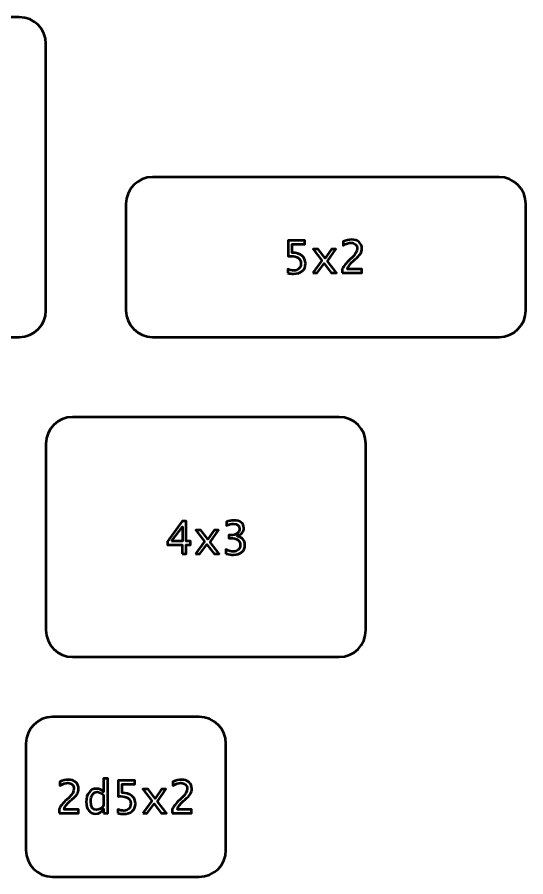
# Model space of a CAD drawing. Header units: centimetres. Extents: x -143 to 63, y -92 to 73.
# Drawn here: x -74.04 to -64.5, y -56.62 to -40.5 of the extents above; entities that cross this region are included whole.
import ezdxf

# ---------------------------------------------------------------- set-up
doc = ezdxf.new("R2010")
doc.units = ezdxf.units.CM
doc.header["$MEASUREMENT"] = 0
doc.layers.add('Layer 1', color=7, linetype='Continuous')

msp = doc.modelspace()

# ---------------------------------------------------------------- linework, layer by layer
at = {"layer": 'Layer 1', "color": 231, "lineweight": 53}
msp.add_open_spline([(-81, -46), (-81, -46), (-81, -41), (-81, -41), (-81, -41), (-81, -40.72386), (-80.77614, -40.5), (-80.5, -40.5), (-80.5, -40.5), (-80.5, -40.5), (-74, -40.5), (-74, -40.5), (-74, -40.5), (-73.72386, -40.5), (-73.5, -40.72386), (-73.5, -41), (-73.5, -41), (-73.5, -41), (-73.5, -46), (-73.5, -46), (-73.5, -46), (-73.5, -46.27614), (-73.72386, -46.5), (-74, -46.5), (-74, -46.5), (-74, -46.5), (-80.5, -46.5), (-80.5, -46.5), (-80.5, -46.5), (-80.77614, -46.5), (-81, -46.27614), (-81, -46)], degree=3, knots=[0, 0, 0, 0, 0.11111111, 0.11111111, 0.11111111, 0.11111111, 0.22222222, 0.22222222, 0.22222222, 0.22222222, 0.33333333, 0.33333333, 0.33333333, 0.33333333, 0.44444444, 0.44444444, 0.44444444, 0.44444444, 0.55555556, 0.55555556, 0.55555556, 0.55555556, 0.66666667, 0.66666667, 0.66666667, 0.66666667, 0.77777778, 0.77777778, 0.77777778, 0.77777778, 1, 1, 1, 1], dxfattribs=at)
at = {"layer": 'Layer 1', "color": 29, "lineweight": 53}
for points, knots in [([(-72, -46), (-72, -46), (-72, -44), (-72, -44), (-72, -44), (-72, -43.72386), (-71.77614, -43.5), (-71.5, -43.5), (-71.5, -43.5), (-71.5, -43.5), (-65, -43.5), (-65, -43.5), (-65, -43.5), (-64.72386, -43.5), (-64.5, -43.72386), (-64.5, -44), (-64.5, -44), (-64.5, -44), (-64.5, -46), (-64.5, -46), (-64.5, -46), (-64.5, -46.27614), (-64.72386, -46.5), (-65, -46.5), (-65, -46.5), (-65, -46.5), (-71.5, -46.5), (-71.5, -46.5), (-71.5, -46.5), (-71.77614, -46.5), (-72, -46.27614), (-72, -46)], [0, 0, 0, 0, 0.11111111, 0.11111111, 0.11111111, 0.11111111, 0.22222222, 0.22222222, 0.22222222, 0.22222222, 0.33333333, 0.33333333, 0.33333333, 0.33333333, 0.44444444, 0.44444444, 0.44444444, 0.44444444, 0.55555556, 0.55555556, 0.55555556, 0.55555556, 0.66666667, 0.66666667, 0.66666667, 0.66666667, 0.77777778, 0.77777778, 0.77777778, 0.77777778, 1, 1, 1, 1]), ([(-68.96445, -45.30099), (-68.96445, -45.30099), (-68.96445, -45.22818), (-68.96445, -45.22818), (-68.96445, -45.22818), (-68.92395, -45.24455), (-68.88556, -45.25273), (-68.84888, -45.25273), (-68.84888, -45.25273), (-68.8088, -45.25273), (-68.77719, -45.24088), (-68.75419, -45.21717), (-68.75419, -45.21717), (-68.73119, -45.19346), (-68.71976, -45.16087), (-68.71976, -45.11938), (-68.71976, -45.11938), (-68.71976, -45.07479), (-68.73599, -45.04064), (-68.76844, -45.01707), (-68.76844, -45.01707), (-68.8009, -44.99351), (-68.84789, -44.9818), (-68.90927, -44.9818), (-68.90927, -44.9818), (-68.92352, -44.9818), (-68.93862, -44.98278), (-68.95429, -44.98476), (-68.95429, -44.98476), (-68.95429, -44.98476), (-68.95429, -44.68631), (-68.95429, -44.68631), (-68.95429, -44.68631), (-68.95429, -44.68631), (-68.6444, -44.68631), (-68.6444, -44.68631), (-68.6444, -44.68631), (-68.6444, -44.68631), (-68.6444, -44.75743), (-68.6444, -44.75743), (-68.6444, -44.75743), (-68.6444, -44.75743), (-68.88317, -44.75743), (-68.88317, -44.75743), (-68.88317, -44.75743), (-68.88317, -44.75743), (-68.88317, -44.91914), (-68.88317, -44.91914), (-68.88317, -44.91914), (-68.80443, -44.91914), (-68.74304, -44.9372), (-68.69887, -44.97333), (-68.69887, -44.97333), (-68.65471, -45.00931), (-68.63255, -45.05927), (-68.63255, -45.12319), (-68.63255, -45.12319), (-68.63255, -45.18274), (-68.65259, -45.22931), (-68.69267, -45.26303), (-68.69267, -45.26303), (-68.73274, -45.29676), (-68.78806, -45.31369), (-68.85861, -45.31369), (-68.85861, -45.31369), (-68.89008, -45.31369), (-68.92536, -45.30946), (-68.96445, -45.30099)], [0, 0, 0, 0, 0.05555556, 0.05555556, 0.05555556, 0.05555556, 0.11111111, 0.11111111, 0.11111111, 0.11111111, 0.16666667, 0.16666667, 0.16666667, 0.16666667, 0.22222222, 0.22222222, 0.22222222, 0.22222222, 0.27777778, 0.27777778, 0.27777778, 0.27777778, 0.33333333, 0.33333333, 0.33333333, 0.33333333, 0.38888889, 0.38888889, 0.38888889, 0.38888889, 0.44444444, 0.44444444, 0.44444444, 0.44444444, 0.5, 0.5, 0.5, 0.5, 0.55555556, 0.55555556, 0.55555556, 0.55555556, 0.61111111, 0.61111111, 0.61111111, 0.61111111, 0.66666667, 0.66666667, 0.66666667, 0.66666667, 0.72222222, 0.72222222, 0.72222222, 0.72222222, 0.77777778, 0.77777778, 0.77777778, 0.77777778, 0.83333333, 0.83333333, 0.83333333, 0.83333333, 0.88888889, 0.88888889, 0.88888889, 0.88888889, 1, 1, 1, 1]), ([(-67.9428, -45.29845), (-67.9428, -45.29845), (-67.9428, -45.22733), (-67.9428, -45.22733), (-67.9428, -45.22733), (-67.91909, -45.17187), (-67.87125, -45.11134), (-67.79914, -45.046), (-67.79914, -45.046), (-67.79914, -45.046), (-67.75258, -45.00423), (-67.75258, -45.00423), (-67.75258, -45.00423), (-67.69261, -44.94976), (-67.66255, -44.89586), (-67.66255, -44.84224), (-67.66255, -44.84224), (-67.66255, -44.80795), (-67.67285, -44.78113), (-67.69331, -44.76152), (-67.69331, -44.76152), (-67.71377, -44.74191), (-67.74214, -44.73203), (-67.77812, -44.73203), (-67.77812, -44.73203), (-67.82017, -44.73203), (-67.86998, -44.74811), (-67.92756, -44.78029), (-67.92756, -44.78029), (-67.92756, -44.78029), (-67.92756, -44.70917), (-67.92756, -44.70917), (-67.92756, -44.70917), (-67.87323, -44.68377), (-67.81918, -44.67107), (-67.76528, -44.67107), (-67.76528, -44.67107), (-67.70799, -44.67107), (-67.66198, -44.68645), (-67.62727, -44.71735), (-67.62727, -44.71735), (-67.5927, -44.74826), (-67.57534, -44.78918), (-67.57534, -44.84026), (-67.57534, -44.84026), (-67.57534, -44.87695), (-67.58409, -44.90955), (-67.60159, -44.93791), (-67.60159, -44.93791), (-67.61923, -44.96641), (-67.65182, -45.00085), (-67.69966, -45.04149), (-67.69966, -45.04149), (-67.69966, -45.04149), (-67.73113, -45.0683), (-67.73113, -45.0683), (-67.73113, -45.0683), (-67.7966, -45.12375), (-67.83442, -45.17681), (-67.84458, -45.22733), (-67.84458, -45.22733), (-67.84458, -45.22733), (-67.57788, -45.22733), (-67.57788, -45.22733), (-67.57788, -45.22733), (-67.57788, -45.22733), (-67.57788, -45.29845), (-67.57788, -45.29845), (-67.57788, -45.29845), (-67.57788, -45.29845), (-67.9428, -45.29845), (-67.9428, -45.29845)], [0, 0, 0, 0, 0.05263158, 0.05263158, 0.05263158, 0.05263158, 0.10526316, 0.10526316, 0.10526316, 0.10526316, 0.15789474, 0.15789474, 0.15789474, 0.15789474, 0.21052632, 0.21052632, 0.21052632, 0.21052632, 0.26315789, 0.26315789, 0.26315789, 0.26315789, 0.31578947, 0.31578947, 0.31578947, 0.31578947, 0.36842105, 0.36842105, 0.36842105, 0.36842105, 0.42105263, 0.42105263, 0.42105263, 0.42105263, 0.47368421, 0.47368421, 0.47368421, 0.47368421, 0.52631579, 0.52631579, 0.52631579, 0.52631579, 0.57894737, 0.57894737, 0.57894737, 0.57894737, 0.63157895, 0.63157895, 0.63157895, 0.63157895, 0.68421053, 0.68421053, 0.68421053, 0.68421053, 0.73684211, 0.73684211, 0.73684211, 0.73684211, 0.78947368, 0.78947368, 0.78947368, 0.78947368, 0.84210526, 0.84210526, 0.84210526, 0.84210526, 0.89473684, 0.89473684, 0.89473684, 0.89473684, 1, 1, 1, 1]), ([(-68.49595, -45.29845), (-68.49595, -45.29845), (-68.32507, -45.06689), (-68.32507, -45.06689), (-68.32507, -45.06689), (-68.32507, -45.06689), (-68.49087, -44.84971), (-68.49087, -44.84971), (-68.49087, -44.84971), (-68.49087, -44.84971), (-68.39393, -44.84971), (-68.39393, -44.84971), (-68.39393, -44.84971), (-68.39393, -44.84971), (-68.26298, -45.02258), (-68.26298, -45.02258), (-68.26298, -45.02258), (-68.26298, -45.02258), (-68.14444, -44.84971), (-68.14444, -44.84971), (-68.14444, -44.84971), (-68.14444, -44.84971), (-68.065, -44.84971), (-68.065, -44.84971), (-68.065, -44.84971), (-68.065, -44.84971), (-68.22022, -45.07733), (-68.22022, -45.07733), (-68.22022, -45.07733), (-68.22022, -45.07733), (-68.05145, -45.29845), (-68.05145, -45.29845), (-68.05145, -45.29845), (-68.05145, -45.29845), (-68.1484, -45.29845), (-68.1484, -45.29845), (-68.1484, -45.29845), (-68.1484, -45.29845), (-68.28358, -45.12065), (-68.28358, -45.12065), (-68.28358, -45.12065), (-68.28358, -45.12065), (-68.41439, -45.29845), (-68.41439, -45.29845), (-68.41439, -45.29845), (-68.41439, -45.29845), (-68.49595, -45.29845), (-68.49595, -45.29845)], [0, 0, 0, 0, 0.07692308, 0.07692308, 0.07692308, 0.07692308, 0.15384615, 0.15384615, 0.15384615, 0.15384615, 0.23076923, 0.23076923, 0.23076923, 0.23076923, 0.30769231, 0.30769231, 0.30769231, 0.30769231, 0.38461538, 0.38461538, 0.38461538, 0.38461538, 0.46153846, 0.46153846, 0.46153846, 0.46153846, 0.53846154, 0.53846154, 0.53846154, 0.53846154, 0.61538462, 0.61538462, 0.61538462, 0.61538462, 0.69230769, 0.69230769, 0.69230769, 0.69230769, 0.76923077, 0.76923077, 0.76923077, 0.76923077, 0.84615385, 0.84615385, 0.84615385, 0.84615385, 1, 1, 1, 1])]:
    msp.add_open_spline(points, degree=3, knots=knots, dxfattribs=at)
at = {"layer": 'Layer 1', "color": 3, "lineweight": 53}
for points, knots in [([(-73.5, -52), (-73.5, -52), (-73.5, -48.5), (-73.5, -48.5), (-73.5, -48.5), (-73.5, -48.22386), (-73.27614, -48), (-73, -48), (-73, -48), (-73, -48), (-68, -48), (-68, -48), (-68, -48), (-67.72386, -48), (-67.5, -48.22386), (-67.5, -48.5), (-67.5, -48.5), (-67.5, -48.5), (-67.5, -52), (-67.5, -52), (-67.5, -52), (-67.5, -52.27614), (-67.72386, -52.5), (-68, -52.5), (-68, -52.5), (-68, -52.5), (-73, -52.5), (-73, -52.5), (-73, -52.5), (-73.27614, -52.5), (-73.5, -52.27614), (-73.5, -52)], [0, 0, 0, 0, 0.11111111, 0.11111111, 0.11111111, 0.11111111, 0.22222222, 0.22222222, 0.22222222, 0.22222222, 0.33333333, 0.33333333, 0.33333333, 0.33333333, 0.44444444, 0.44444444, 0.44444444, 0.44444444, 0.55555556, 0.55555556, 0.55555556, 0.55555556, 0.66666667, 0.66666667, 0.66666667, 0.66666667, 0.77777778, 0.77777778, 0.77777778, 0.77777778, 1, 1, 1, 1]), ([(-70.94733, -50.56877), (-70.94733, -50.56877), (-70.94733, -50.3952), (-70.94733, -50.3952), (-70.94733, -50.3952), (-70.94733, -50.3952), (-71.22334, -50.3952), (-71.22334, -50.3952), (-71.22334, -50.3952), (-71.22334, -50.3952), (-71.22334, -50.3334), (-71.22334, -50.3334), (-71.22334, -50.3334), (-71.22334, -50.3334), (-70.94733, -49.95663), (-70.94733, -49.95663), (-70.94733, -49.95663), (-70.94733, -49.95663), (-70.87113, -49.95663), (-70.87113, -49.95663), (-70.87113, -49.95663), (-70.87113, -49.95663), (-70.87113, -50.32832), (-70.87113, -50.32832), (-70.87113, -50.32832), (-70.87113, -50.32832), (-70.789, -50.32832), (-70.789, -50.32832), (-70.789, -50.32832), (-70.789, -50.32832), (-70.789, -50.3952), (-70.789, -50.3952), (-70.789, -50.3952), (-70.789, -50.3952), (-70.87113, -50.3952), (-70.87113, -50.3952), (-70.87113, -50.3952), (-70.87113, -50.3952), (-70.87113, -50.56877), (-70.87113, -50.56877), (-70.87113, -50.56877), (-70.87113, -50.56877), (-70.94733, -50.56877), (-70.94733, -50.56877)], [0, 0, 0, 0, 0.08333333, 0.08333333, 0.08333333, 0.08333333, 0.16666667, 0.16666667, 0.16666667, 0.16666667, 0.25, 0.25, 0.25, 0.25, 0.33333333, 0.33333333, 0.33333333, 0.33333333, 0.41666667, 0.41666667, 0.41666667, 0.41666667, 0.5, 0.5, 0.5, 0.5, 0.58333333, 0.58333333, 0.58333333, 0.58333333, 0.66666667, 0.66666667, 0.66666667, 0.66666667, 0.75, 0.75, 0.75, 0.75, 0.83333333, 0.83333333, 0.83333333, 0.83333333, 1, 1, 1, 1]), ([(-70.12549, -50.56454), (-70.12549, -50.56454), (-70.12549, -50.48834), (-70.12549, -50.48834), (-70.12549, -50.48834), (-70.06735, -50.51148), (-70.02177, -50.52305), (-69.98833, -50.52305), (-69.98833, -50.52305), (-69.94896, -50.52305), (-69.91721, -50.51176), (-69.8928, -50.48904), (-69.8928, -50.48904), (-69.86838, -50.46632), (-69.85625, -50.43669), (-69.85625, -50.40028), (-69.85625, -50.40028), (-69.85625, -50.31392), (-69.91636, -50.27074), (-70.03659, -50.27074), (-70.03659, -50.27074), (-70.03659, -50.27074), (-70.06876, -50.27074), (-70.06876, -50.27074), (-70.06876, -50.27074), (-70.06876, -50.27074), (-70.06876, -50.21613), (-70.06876, -50.21613), (-70.06876, -50.21613), (-70.06876, -50.21613), (-70.04026, -50.21571), (-70.04026, -50.21571), (-70.04026, -50.21571), (-69.92723, -50.21571), (-69.87064, -50.17592), (-69.87064, -50.09619), (-69.87064, -50.09619), (-69.87064, -50.03367), (-69.90818, -50.00235), (-69.98311, -50.00235), (-69.98311, -50.00235), (-70.02332, -50.00235), (-70.06792, -50.01392), (-70.11702, -50.03706), (-70.11702, -50.03706), (-70.11702, -50.03706), (-70.11702, -49.96594), (-70.11702, -49.96594), (-70.11702, -49.96594), (-70.0689, -49.94957), (-70.02248, -49.94139), (-69.97789, -49.94139), (-69.97789, -49.94139), (-69.91721, -49.94139), (-69.8705, -49.95352), (-69.83805, -49.97779), (-69.83805, -49.97779), (-69.80559, -50.00192), (-69.78936, -50.03706), (-69.78936, -50.08306), (-69.78936, -50.08306), (-69.78936, -50.15489), (-69.83184, -50.20611), (-69.91693, -50.23659), (-69.91693, -50.23659), (-69.81829, -50.25959), (-69.76904, -50.31364), (-69.76904, -50.39901), (-69.76904, -50.39901), (-69.76904, -50.45659), (-69.78809, -50.50188), (-69.82605, -50.53476), (-69.82605, -50.53476), (-69.86401, -50.56764), (-69.91622, -50.58401), (-69.98254, -50.58401), (-69.98254, -50.58401), (-70.02036, -50.58401), (-70.06792, -50.57752), (-70.12549, -50.56454)], [0, 0, 0, 0, 0.04761905, 0.04761905, 0.04761905, 0.04761905, 0.0952381, 0.0952381, 0.0952381, 0.0952381, 0.14285714, 0.14285714, 0.14285714, 0.14285714, 0.19047619, 0.19047619, 0.19047619, 0.19047619, 0.23809524, 0.23809524, 0.23809524, 0.23809524, 0.28571429, 0.28571429, 0.28571429, 0.28571429, 0.33333333, 0.33333333, 0.33333333, 0.33333333, 0.38095238, 0.38095238, 0.38095238, 0.38095238, 0.42857143, 0.42857143, 0.42857143, 0.42857143, 0.47619048, 0.47619048, 0.47619048, 0.47619048, 0.52380952, 0.52380952, 0.52380952, 0.52380952, 0.57142857, 0.57142857, 0.57142857, 0.57142857, 0.61904762, 0.61904762, 0.61904762, 0.61904762, 0.66666667, 0.66666667, 0.66666667, 0.66666667, 0.71428571, 0.71428571, 0.71428571, 0.71428571, 0.76190476, 0.76190476, 0.76190476, 0.76190476, 0.80952381, 0.80952381, 0.80952381, 0.80952381, 0.85714286, 0.85714286, 0.85714286, 0.85714286, 0.9047619, 0.9047619, 0.9047619, 0.9047619, 1, 1, 1, 1]), ([(-71.14305, -50.32832), (-71.14305, -50.32832), (-70.94225, -50.32832), (-70.94225, -50.32832), (-70.94225, -50.32832), (-70.94225, -50.32832), (-70.94225, -50.0571), (-70.94225, -50.0571), (-70.94225, -50.0571), (-70.94225, -50.0571), (-71.14305, -50.32832), (-71.14305, -50.32832)], [0, 0, 0, 0, 0.25, 0.25, 0.25, 0.25, 0.5, 0.5, 0.5, 0.5, 1, 1, 1, 1]), ([(-70.69473, -50.56877), (-70.69473, -50.56877), (-70.52385, -50.33721), (-70.52385, -50.33721), (-70.52385, -50.33721), (-70.52385, -50.33721), (-70.68965, -50.12003), (-70.68965, -50.12003), (-70.68965, -50.12003), (-70.68965, -50.12003), (-70.59271, -50.12003), (-70.59271, -50.12003), (-70.59271, -50.12003), (-70.59271, -50.12003), (-70.46176, -50.2929), (-70.46176, -50.2929), (-70.46176, -50.2929), (-70.46176, -50.2929), (-70.34322, -50.12003), (-70.34322, -50.12003), (-70.34322, -50.12003), (-70.34322, -50.12003), (-70.26378, -50.12003), (-70.26378, -50.12003), (-70.26378, -50.12003), (-70.26378, -50.12003), (-70.419, -50.34765), (-70.419, -50.34765), (-70.419, -50.34765), (-70.419, -50.34765), (-70.25023, -50.56877), (-70.25023, -50.56877), (-70.25023, -50.56877), (-70.25023, -50.56877), (-70.34718, -50.56877), (-70.34718, -50.56877), (-70.34718, -50.56877), (-70.34718, -50.56877), (-70.48236, -50.39097), (-70.48236, -50.39097), (-70.48236, -50.39097), (-70.48236, -50.39097), (-70.61317, -50.56877), (-70.61317, -50.56877), (-70.61317, -50.56877), (-70.61317, -50.56877), (-70.69473, -50.56877), (-70.69473, -50.56877)], [0, 0, 0, 0, 0.07692308, 0.07692308, 0.07692308, 0.07692308, 0.15384615, 0.15384615, 0.15384615, 0.15384615, 0.23076923, 0.23076923, 0.23076923, 0.23076923, 0.30769231, 0.30769231, 0.30769231, 0.30769231, 0.38461538, 0.38461538, 0.38461538, 0.38461538, 0.46153846, 0.46153846, 0.46153846, 0.46153846, 0.53846154, 0.53846154, 0.53846154, 0.53846154, 0.61538462, 0.61538462, 0.61538462, 0.61538462, 0.69230769, 0.69230769, 0.69230769, 0.69230769, 0.76923077, 0.76923077, 0.76923077, 0.76923077, 0.84615385, 0.84615385, 0.84615385, 0.84615385, 1, 1, 1, 1])]:
    msp.add_open_spline(points, degree=3, knots=knots, dxfattribs=at)
at = {"layer": 'Layer 1', "color": 4, "lineweight": 53}
for points, knots in [([(-70.625, -56.625), (-70.625, -56.625), (-73.375, -56.625), (-73.375, -56.625), (-73.375, -56.625), (-73.65114, -56.625), (-73.875, -56.40114), (-73.875, -56.125), (-73.875, -56.125), (-73.875, -56.125), (-73.875, -54.125), (-73.875, -54.125), (-73.875, -54.125), (-73.875, -53.84886), (-73.65114, -53.625), (-73.375, -53.625), (-73.375, -53.625), (-73.375, -53.625), (-70.625, -53.625), (-70.625, -53.625), (-70.625, -53.625), (-70.34886, -53.625), (-70.125, -53.84886), (-70.125, -54.125), (-70.125, -54.125), (-70.125, -54.125), (-70.125, -56.125), (-70.125, -56.125), (-70.125, -56.125), (-70.125, -56.40114), (-70.34886, -56.625), (-70.625, -56.625)], [0, 0, 0, 0, 0.11111111, 0.11111111, 0.11111111, 0.11111111, 0.22222222, 0.22222222, 0.22222222, 0.22222222, 0.33333333, 0.33333333, 0.33333333, 0.33333333, 0.44444444, 0.44444444, 0.44444444, 0.44444444, 0.55555556, 0.55555556, 0.55555556, 0.55555556, 0.66666667, 0.66666667, 0.66666667, 0.66666667, 0.77777778, 0.77777778, 0.77777778, 0.77777778, 1, 1, 1, 1]), ([(-73.25576, -55.43107), (-73.25576, -55.43107), (-73.25576, -55.35995), (-73.25576, -55.35995), (-73.25576, -55.35995), (-73.23205, -55.30449), (-73.18421, -55.24396), (-73.1121, -55.17862), (-73.1121, -55.17862), (-73.1121, -55.17862), (-73.06554, -55.13685), (-73.06554, -55.13685), (-73.06554, -55.13685), (-73.00557, -55.08238), (-72.97551, -55.02848), (-72.97551, -54.97486), (-72.97551, -54.97486), (-72.97551, -54.94057), (-72.98581, -54.91375), (-73.00627, -54.89414), (-73.00627, -54.89414), (-73.02673, -54.87453), (-73.0551, -54.86465), (-73.09108, -54.86465), (-73.09108, -54.86465), (-73.13313, -54.86465), (-73.18294, -54.88073), (-73.24052, -54.91291), (-73.24052, -54.91291), (-73.24052, -54.91291), (-73.24052, -54.84179), (-73.24052, -54.84179), (-73.24052, -54.84179), (-73.18619, -54.81639), (-73.13214, -54.80369), (-73.07824, -54.80369), (-73.07824, -54.80369), (-73.02095, -54.80369), (-72.97494, -54.81907), (-72.94023, -54.84997), (-72.94023, -54.84997), (-72.90566, -54.88088), (-72.8883, -54.9218), (-72.8883, -54.97288), (-72.8883, -54.97288), (-72.8883, -55.00957), (-72.89705, -55.04217), (-72.91455, -55.07053), (-72.91455, -55.07053), (-72.93219, -55.09903), (-72.96478, -55.13347), (-73.01262, -55.17411), (-73.01262, -55.17411), (-73.01262, -55.17411), (-73.04409, -55.20092), (-73.04409, -55.20092), (-73.04409, -55.20092), (-73.10956, -55.25637), (-73.14738, -55.30943), (-73.15754, -55.35995), (-73.15754, -55.35995), (-73.15754, -55.35995), (-72.89084, -55.35995), (-72.89084, -55.35995), (-72.89084, -55.35995), (-72.89084, -55.35995), (-72.89084, -55.43107), (-72.89084, -55.43107), (-72.89084, -55.43107), (-72.89084, -55.43107), (-73.25576, -55.43107), (-73.25576, -55.43107)], [0, 0, 0, 0, 0.05263158, 0.05263158, 0.05263158, 0.05263158, 0.10526316, 0.10526316, 0.10526316, 0.10526316, 0.15789474, 0.15789474, 0.15789474, 0.15789474, 0.21052632, 0.21052632, 0.21052632, 0.21052632, 0.26315789, 0.26315789, 0.26315789, 0.26315789, 0.31578947, 0.31578947, 0.31578947, 0.31578947, 0.36842105, 0.36842105, 0.36842105, 0.36842105, 0.42105263, 0.42105263, 0.42105263, 0.42105263, 0.47368421, 0.47368421, 0.47368421, 0.47368421, 0.52631579, 0.52631579, 0.52631579, 0.52631579, 0.57894737, 0.57894737, 0.57894737, 0.57894737, 0.63157895, 0.63157895, 0.63157895, 0.63157895, 0.68421053, 0.68421053, 0.68421053, 0.68421053, 0.73684211, 0.73684211, 0.73684211, 0.73684211, 0.78947368, 0.78947368, 0.78947368, 0.78947368, 0.84210526, 0.84210526, 0.84210526, 0.84210526, 0.89473684, 0.89473684, 0.89473684, 0.89473684, 1, 1, 1, 1]), ([(-72.42066, -55.43107), (-72.42066, -55.43107), (-72.42066, -55.34683), (-72.42066, -55.34683), (-72.42066, -55.34683), (-72.45382, -55.40976), (-72.50377, -55.44123), (-72.57052, -55.44123), (-72.57052, -55.44123), (-72.6247, -55.44123), (-72.66732, -55.42162), (-72.69836, -55.38225), (-72.69836, -55.38225), (-72.72941, -55.34288), (-72.74493, -55.28911), (-72.74493, -55.22095), (-72.74493, -55.22095), (-72.74493, -55.14645), (-72.72729, -55.08648), (-72.69215, -55.04104), (-72.69215, -55.04104), (-72.65688, -54.99574), (-72.61059, -54.97302), (-72.55316, -54.97302), (-72.55316, -54.97302), (-72.49996, -54.97302), (-72.45565, -54.99334), (-72.42066, -55.03412), (-72.42066, -55.03412), (-72.42066, -55.03412), (-72.42066, -54.77829), (-72.42066, -54.77829), (-72.42066, -54.77829), (-72.42066, -54.77829), (-72.33937, -54.77829), (-72.33937, -54.77829), (-72.33937, -54.77829), (-72.33937, -54.77829), (-72.33937, -55.43107), (-72.33937, -55.43107), (-72.33937, -55.43107), (-72.33937, -55.43107), (-72.42066, -55.43107), (-72.42066, -55.43107)], [0, 0, 0, 0, 0.08333333, 0.08333333, 0.08333333, 0.08333333, 0.16666667, 0.16666667, 0.16666667, 0.16666667, 0.25, 0.25, 0.25, 0.25, 0.33333333, 0.33333333, 0.33333333, 0.33333333, 0.41666667, 0.41666667, 0.41666667, 0.41666667, 0.5, 0.5, 0.5, 0.5, 0.58333333, 0.58333333, 0.58333333, 0.58333333, 0.66666667, 0.66666667, 0.66666667, 0.66666667, 0.75, 0.75, 0.75, 0.75, 0.83333333, 0.83333333, 0.83333333, 0.83333333, 1, 1, 1, 1]), ([(-72.15452, -55.43361), (-72.15452, -55.43361), (-72.15452, -55.3608), (-72.15452, -55.3608), (-72.15452, -55.3608), (-72.11402, -55.37717), (-72.07563, -55.38535), (-72.03895, -55.38535), (-72.03895, -55.38535), (-71.99887, -55.38535), (-71.96726, -55.3735), (-71.94426, -55.34979), (-71.94426, -55.34979), (-71.92126, -55.32608), (-71.90983, -55.29349), (-71.90983, -55.252), (-71.90983, -55.252), (-71.90983, -55.20741), (-71.92606, -55.17326), (-71.95851, -55.14969), (-71.95851, -55.14969), (-71.99097, -55.12613), (-72.03796, -55.11442), (-72.09934, -55.11442), (-72.09934, -55.11442), (-72.11359, -55.11442), (-72.12869, -55.1154), (-72.14436, -55.11738), (-72.14436, -55.11738), (-72.14436, -55.11738), (-72.14436, -54.81893), (-72.14436, -54.81893), (-72.14436, -54.81893), (-72.14436, -54.81893), (-71.83447, -54.81893), (-71.83447, -54.81893), (-71.83447, -54.81893), (-71.83447, -54.81893), (-71.83447, -54.89005), (-71.83447, -54.89005), (-71.83447, -54.89005), (-71.83447, -54.89005), (-72.07324, -54.89005), (-72.07324, -54.89005), (-72.07324, -54.89005), (-72.07324, -54.89005), (-72.07324, -55.05176), (-72.07324, -55.05176), (-72.07324, -55.05176), (-71.9945, -55.05176), (-71.93311, -55.06982), (-71.88894, -55.10595), (-71.88894, -55.10595), (-71.84478, -55.14193), (-71.82262, -55.19189), (-71.82262, -55.25581), (-71.82262, -55.25581), (-71.82262, -55.31536), (-71.84266, -55.36193), (-71.88274, -55.39565), (-71.88274, -55.39565), (-71.92281, -55.42938), (-71.97813, -55.44631), (-72.04868, -55.44631), (-72.04868, -55.44631), (-72.08015, -55.44631), (-72.11543, -55.44208), (-72.15452, -55.43361)], [0, 0, 0, 0, 0.05555556, 0.05555556, 0.05555556, 0.05555556, 0.11111111, 0.11111111, 0.11111111, 0.11111111, 0.16666667, 0.16666667, 0.16666667, 0.16666667, 0.22222222, 0.22222222, 0.22222222, 0.22222222, 0.27777778, 0.27777778, 0.27777778, 0.27777778, 0.33333333, 0.33333333, 0.33333333, 0.33333333, 0.38888889, 0.38888889, 0.38888889, 0.38888889, 0.44444444, 0.44444444, 0.44444444, 0.44444444, 0.5, 0.5, 0.5, 0.5, 0.55555556, 0.55555556, 0.55555556, 0.55555556, 0.61111111, 0.61111111, 0.61111111, 0.61111111, 0.66666667, 0.66666667, 0.66666667, 0.66666667, 0.72222222, 0.72222222, 0.72222222, 0.72222222, 0.77777778, 0.77777778, 0.77777778, 0.77777778, 0.83333333, 0.83333333, 0.83333333, 0.83333333, 0.88888889, 0.88888889, 0.88888889, 0.88888889, 1, 1, 1, 1]), ([(-71.13287, -55.43107), (-71.13287, -55.43107), (-71.13287, -55.35995), (-71.13287, -55.35995), (-71.13287, -55.35995), (-71.10916, -55.30449), (-71.06132, -55.24396), (-70.98921, -55.17862), (-70.98921, -55.17862), (-70.98921, -55.17862), (-70.94265, -55.13685), (-70.94265, -55.13685), (-70.94265, -55.13685), (-70.88268, -55.08238), (-70.85262, -55.02848), (-70.85262, -54.97486), (-70.85262, -54.97486), (-70.85262, -54.94057), (-70.86292, -54.91375), (-70.88338, -54.89414), (-70.88338, -54.89414), (-70.90384, -54.87453), (-70.93221, -54.86465), (-70.96819, -54.86465), (-70.96819, -54.86465), (-71.01024, -54.86465), (-71.06005, -54.88073), (-71.11763, -54.91291), (-71.11763, -54.91291), (-71.11763, -54.91291), (-71.11763, -54.84179), (-71.11763, -54.84179), (-71.11763, -54.84179), (-71.0633, -54.81639), (-71.00925, -54.80369), (-70.95535, -54.80369), (-70.95535, -54.80369), (-70.89806, -54.80369), (-70.85205, -54.81907), (-70.81734, -54.84997), (-70.81734, -54.84997), (-70.78277, -54.88088), (-70.76541, -54.9218), (-70.76541, -54.97288), (-70.76541, -54.97288), (-70.76541, -55.00957), (-70.77416, -55.04217), (-70.79166, -55.07053), (-70.79166, -55.07053), (-70.8093, -55.09903), (-70.84189, -55.13347), (-70.88973, -55.17411), (-70.88973, -55.17411), (-70.88973, -55.17411), (-70.9212, -55.20092), (-70.9212, -55.20092), (-70.9212, -55.20092), (-70.98667, -55.25637), (-71.02449, -55.30943), (-71.03465, -55.35995), (-71.03465, -55.35995), (-71.03465, -55.35995), (-70.76795, -55.35995), (-70.76795, -55.35995), (-70.76795, -55.35995), (-70.76795, -55.35995), (-70.76795, -55.43107), (-70.76795, -55.43107), (-70.76795, -55.43107), (-70.76795, -55.43107), (-71.13287, -55.43107), (-71.13287, -55.43107)], [0, 0, 0, 0, 0.05263158, 0.05263158, 0.05263158, 0.05263158, 0.10526316, 0.10526316, 0.10526316, 0.10526316, 0.15789474, 0.15789474, 0.15789474, 0.15789474, 0.21052632, 0.21052632, 0.21052632, 0.21052632, 0.26315789, 0.26315789, 0.26315789, 0.26315789, 0.31578947, 0.31578947, 0.31578947, 0.31578947, 0.36842105, 0.36842105, 0.36842105, 0.36842105, 0.42105263, 0.42105263, 0.42105263, 0.42105263, 0.47368421, 0.47368421, 0.47368421, 0.47368421, 0.52631579, 0.52631579, 0.52631579, 0.52631579, 0.57894737, 0.57894737, 0.57894737, 0.57894737, 0.63157895, 0.63157895, 0.63157895, 0.63157895, 0.68421053, 0.68421053, 0.68421053, 0.68421053, 0.73684211, 0.73684211, 0.73684211, 0.73684211, 0.78947368, 0.78947368, 0.78947368, 0.78947368, 0.84210526, 0.84210526, 0.84210526, 0.84210526, 0.89473684, 0.89473684, 0.89473684, 0.89473684, 1, 1, 1, 1]), ([(-71.68602, -55.43107), (-71.68602, -55.43107), (-71.51514, -55.19951), (-71.51514, -55.19951), (-71.51514, -55.19951), (-71.51514, -55.19951), (-71.68094, -54.98233), (-71.68094, -54.98233), (-71.68094, -54.98233), (-71.68094, -54.98233), (-71.584, -54.98233), (-71.584, -54.98233), (-71.584, -54.98233), (-71.584, -54.98233), (-71.45305, -55.1552), (-71.45305, -55.1552), (-71.45305, -55.1552), (-71.45305, -55.1552), (-71.33451, -54.98233), (-71.33451, -54.98233), (-71.33451, -54.98233), (-71.33451, -54.98233), (-71.25507, -54.98233), (-71.25507, -54.98233), (-71.25507, -54.98233), (-71.25507, -54.98233), (-71.41029, -55.20995), (-71.41029, -55.20995), (-71.41029, -55.20995), (-71.41029, -55.20995), (-71.24152, -55.43107), (-71.24152, -55.43107), (-71.24152, -55.43107), (-71.24152, -55.43107), (-71.33847, -55.43107), (-71.33847, -55.43107), (-71.33847, -55.43107), (-71.33847, -55.43107), (-71.47365, -55.25327), (-71.47365, -55.25327), (-71.47365, -55.25327), (-71.47365, -55.25327), (-71.60446, -55.43107), (-71.60446, -55.43107), (-71.60446, -55.43107), (-71.60446, -55.43107), (-71.68602, -55.43107), (-71.68602, -55.43107)], [0, 0, 0, 0, 0.07692308, 0.07692308, 0.07692308, 0.07692308, 0.15384615, 0.15384615, 0.15384615, 0.15384615, 0.23076923, 0.23076923, 0.23076923, 0.23076923, 0.30769231, 0.30769231, 0.30769231, 0.30769231, 0.38461538, 0.38461538, 0.38461538, 0.38461538, 0.46153846, 0.46153846, 0.46153846, 0.46153846, 0.53846154, 0.53846154, 0.53846154, 0.53846154, 0.61538462, 0.61538462, 0.61538462, 0.61538462, 0.69230769, 0.69230769, 0.69230769, 0.69230769, 0.76923077, 0.76923077, 0.76923077, 0.76923077, 0.84615385, 0.84615385, 0.84615385, 0.84615385, 1, 1, 1, 1]), ([(-72.42066, -55.08972), (-72.46285, -55.05261), (-72.50278, -55.03398), (-72.5406, -55.03398), (-72.5406, -55.03398), (-72.57785, -55.03398), (-72.60664, -55.0495), (-72.6271, -55.08069), (-72.6271, -55.08069), (-72.64756, -55.11173), (-72.65772, -55.15576), (-72.65772, -55.21277), (-72.65772, -55.21277), (-72.65772, -55.31762), (-72.62301, -55.37011), (-72.55344, -55.37011), (-72.55344, -55.37011), (-72.50829, -55.37011), (-72.46398, -55.34542), (-72.42066, -55.29617), (-72.42066, -55.29617), (-72.42066, -55.29617), (-72.42066, -55.08972), (-72.42066, -55.08972)], [0, 0, 0, 0, 0.14285714, 0.14285714, 0.14285714, 0.14285714, 0.28571429, 0.28571429, 0.28571429, 0.28571429, 0.42857143, 0.42857143, 0.42857143, 0.42857143, 0.57142857, 0.57142857, 0.57142857, 0.57142857, 0.71428571, 0.71428571, 0.71428571, 0.71428571, 1, 1, 1, 1])]:
    msp.add_open_spline(points, degree=3, knots=knots, dxfattribs=at)

doc.saveas('drawing.dxf')
